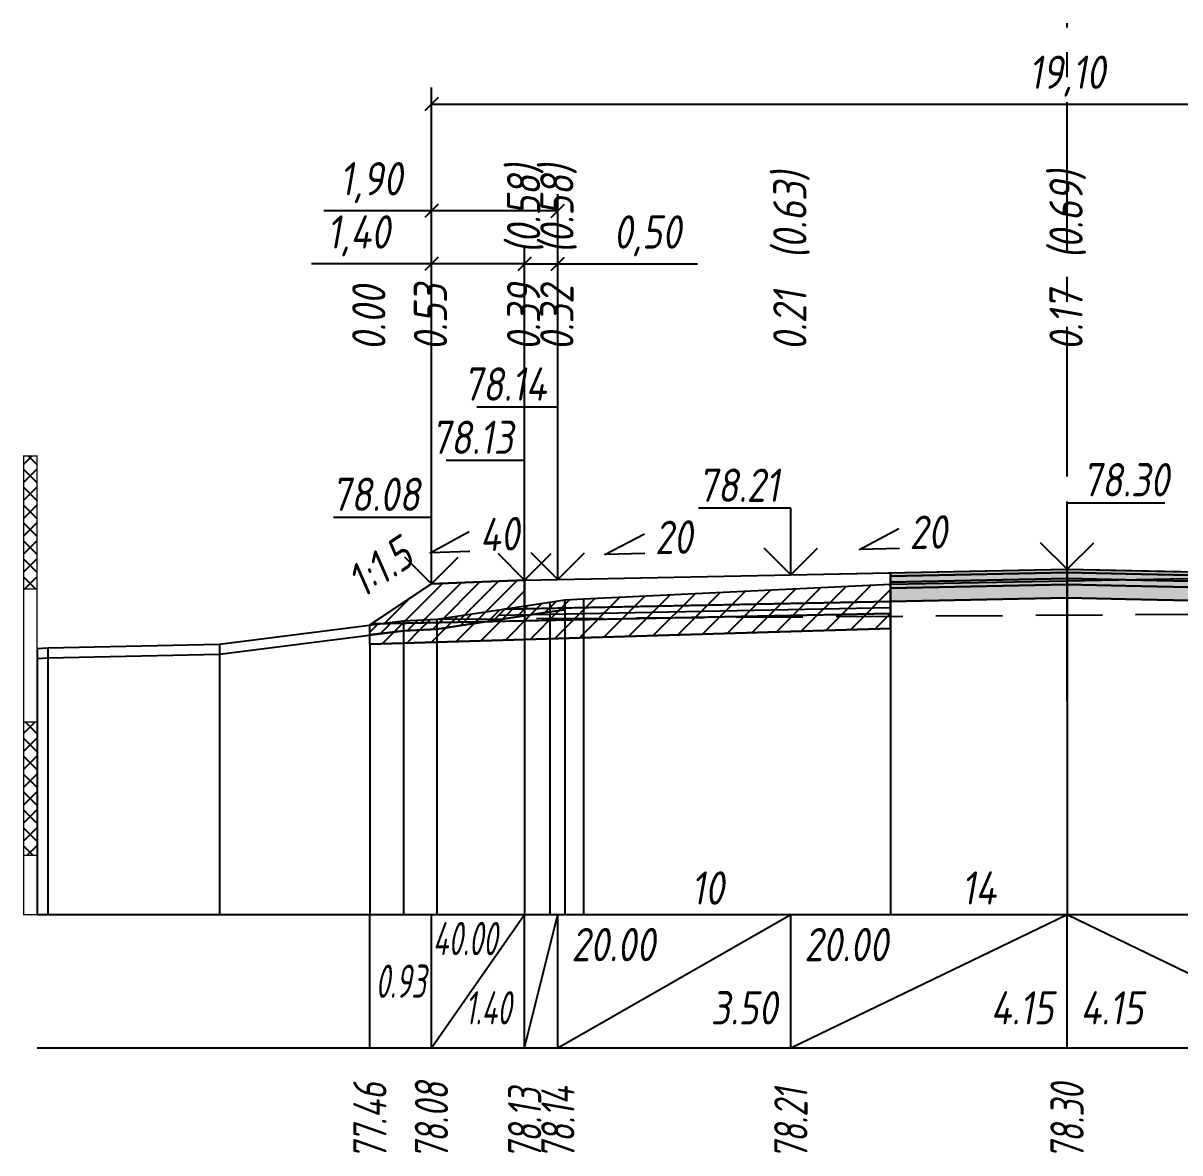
# Model space of a CAD drawing. Extents: x -717 to 1451, y -133302 to 233.
# Drawn here: x 78.9 to 165.9, y -19318.9 to -19234 of the extents above; entities that cross this region are included whole.
import ezdxf
from ezdxf.enums import TextEntityAlignment as Align

# ---------------------------------------------------------------- set-up
doc = ezdxf.new("R2010")
doc.units = 0
doc.linetypes.add('осевая2', pattern=[1.125, 0.75, -0.125, 0.125, -0.125])
doc.linetypes.add('штриховая', pattern=[0.75, 0.5, -0.25])
for name, color, linetype in [('Интерполированный поперечник', 2, 'Continuous'), ('Код_514', 1, 'Continuous'), ('Контур_0', 7, 'Continuous'), ('Контур_2521', 7, 'Continuous'), ('Контур_2564', 7, 'Continuous'), ('Контур_2660', 7, 'Continuous'), ('Контур_2665', 7, 'Continuous'), ('Контур_400', 7, 'Continuous'), ('Контур_508', 7, 'Continuous'), ('Контур_512', 7, 'Continuous'), ('Контур_513', 7, 'Continuous'), ('Контур_818', 7, 'Continuous'), ('Красный поперечник', 1, 'Continuous'), ('Линейка абсолютных высот', 7, 'Continuous'), ('Объём_2501', 7, 'Continuous'), ('Объём_2564', 7, 'Continuous'), ('Объём_2650', 7, 'Continuous'), ('Объём_2660', 7, 'Continuous'), ('Объём_2661', 7, 'Continuous'), ('Объём_2665', 7, 'Continuous'), ('Объём_2666', 7, 'Continuous'), ('Объём_2667', 7, 'Continuous'), ('Объём_2668', 7, 'Continuous'), ('Объём_2669', 7, 'Continuous'), ('Объём_2675', 7, 'Continuous'), ('Объём_2753', 7, 'Continuous'), ('Ось', 1, 'осевая2'), ('Откосы', 7, 'Continuous'), ('Отметки покрытия', 7, 'Continuous'), ('Рабочие отметки', 7, 'Continuous'), ('Рабочие отметки доп.', 7, 'Continuous'), ('Слои выравнивания', 7, 'Continuous'), ('Таблица', 7, 'Continuous'), ('Уклоны проезжей части', 7, 'Continuous'), ('Черный поперечник', 3, 'Continuous')]:
    doc.layers.add(name, color=color, linetype=linetype)
for name, color, linetype, true_color in [('Контур_2540', 2, 'Continuous', 0xffff00), ('Контур_2560', 2, 'Continuous', 0xffff00), ('Контур_2561', 7, 'Continuous', 0xff8040), ('Контур_2562', 3, 'Continuous', 0x00ff00), ('Контур_2563', 7, 'Continuous', 0xff8000), ('Контур_2570', 7, 'Continuous', 0x80ff00), ('Контур_2725', 7, 'Continuous', 0x323232), ('Контур_2736', 4, 'Continuous', 0x00ffff), ('Контур_2737', 4, 'Continuous', 0x00ffff), ('Контур_2738', 4, 'Continuous', 0x00ffff), ('Контур_2739', 4, 'Continuous', 0x00ffff), ('Контур_2741', 4, 'Continuous', 0x00ffff), ('Контур_2742', 4, 'Continuous', 0x00ffff), ('Контур_2743', 4, 'Continuous', 0x00ffff), ('Контур_2744', 7, 'Continuous', 0xa4ffff), ('Контур_2745', 7, 'Continuous', 0xa4ffff), ('Контур_2747', 4, 'Continuous', 0x00ffff), ('Контур_2748', 4, 'Continuous', 0x00ffff), ('Контур_2749', 4, 'Continuous', 0x00ffff), ('Контур_2750', 4, 'Continuous', 0x00ffff), ('Контур_2751', 4, 'Continuous', 0x00ffff), ('Контур_2752', 4, 'Continuous', 0x00ffff), ('Контур_2760', 7, 'Continuous', 0x323232), ('Контур_2761', 7, 'Continuous', 0x323232), ('Контур_2762', 7, 'Continuous', 0x323232), ('Контур_2763', 7, 'Continuous', 0x323232), ('Контур_402', 7, 'Continuous', 0xff6464), ('Контур_703', 4, 'Continuous', 0x00ffff), ('Контур_705', 4, 'Continuous', 0x00ffff), ('Контур_707', 4, 'Continuous', 0x00ffff), ('Контур_720', 131, 'Continuous', 0xaaffff), ('Объём_2500', 7, 'Continuous', 0xc0c0c0), ('Объём_2520', 7, 'Continuous', 0x80ffff), ('Объём_2540', 2, 'Continuous', 0xffff00), ('Объём_2560', 2, 'Continuous', 0xffff00), ('Объём_2561', 7, 'Continuous', 0xff8040), ('Объём_2562', 3, 'Continuous', 0x00ff00), ('Объём_2563', 7, 'Continuous', 0xff8000), ('Объём_2570', 7, 'Continuous', 0x80ff00), ('Объём_2600', 7, 'Continuous', 0x808000), ('Объём_2746', 2, 'Continuous', 0xffff00)]:
    doc.layers.add(name, color=color, linetype=linetype, true_color=true_color)
doc.styles.get("Standard").update_dxf_attribs({"font": 'txt', "height": 2.5})
doc.styles.add('М', font='romand.shx', dxfattribs={"width": 0.8, "oblique": 10, "height": 2.5})
doc.dimstyles.new('ISO-25', dxfattribs={"dimtxt": 2.5, "dimasz": 2.5, "dimexe": 1.25, "dimexo": 0.625, "dimtad": 1, "dimtxsty": 'Standard', "dimcen": 2.5, "dimadec": 0, "dimazin": 0, "dimtfac": 1, "dimtmove": 0, "dimatfit": 3, "dimfxl": 1, "dimarcsym": 0})

# ---------------------------------------------------------------- blocks, each defined once
blk = doc.blocks.new('_Oblique')
at = {"color": 0, "linetype": 'ByBlock', "lineweight": -2}
blk.add_line((-0.5, -0.5), (0.5, 0.5), dxfattribs=at)
blk = doc.blocks.new('*D458')
at = {"color": 0, "lineweight": -2, "transparency": 16777216}
for p, q in [((109.628, -19275.592), (109.628, -19250.872)), ((116.628, -19275.312), (116.628, -19250.872)), ((109.628, -19252.122), (100.609, -19252.122)), ((116.628, -19252.122), (109.628, -19252.122))]:
    blk.add_line(p, q, dxfattribs=at)
at = {"layer": 'Defpoints', "color": 0, "transparency": 16777216}
for p in [(116.628, -19252.122), (109.628, -19276.217), (116.628, -19275.937)]:
    blk.add_point(p, dxfattribs=at)
at = {"color": 0, "lineweight": -2, "transparency": 16777216, "rotation": 180}
blk.add_blockref('_Oblique', (109.628, -19252.122), dxfattribs=at)
at = {"color": 0, "lineweight": -2, "transparency": 16777216}
blk.add_blockref('_Oblique', (116.628, -19252.122), dxfattribs=at)
at = {"color": 0, "transparency": 16777216, "insert": (104.149, -19250.009), "char_height": 2.5, "width": 8.75, "attachment_point": 5, "style": 'М'}
blk.add_mtext('1,40', dxfattribs=at)
blk = doc.blocks.new('*D460')
at = {"color": 0, "lineweight": -2, "transparency": 16777216}
for p, q in [((116.628, -19275.312), (116.628, -19250.872)), ((119.128, -19275.262), (119.128, -19250.872)), ((116.628, -19252.122), (119.128, -19252.122)), ((119.128, -19252.122), (129.613, -19252.122))]:
    blk.add_line(p, q, dxfattribs=at)
at = {"layer": 'Defpoints', "color": 0, "transparency": 16777216}
for p in [(119.128, -19252.122), (116.628, -19275.937), (119.128, -19275.887)]:
    blk.add_point(p, dxfattribs=at)
at = {"color": 0, "lineweight": -2, "transparency": 16777216, "rotation": 180}
blk.add_blockref('_Oblique', (116.628, -19252.122), dxfattribs=at)
at = {"color": 0, "lineweight": -2, "transparency": 16777216}
blk.add_blockref('_Oblique', (119.128, -19252.122), dxfattribs=at)
at = {"color": 0, "transparency": 16777216, "insert": (125.852, -19250.009), "char_height": 2.5, "width": 9.16667, "attachment_point": 5, "style": 'М'}
blk.add_mtext('0,50', dxfattribs=at)
blk = doc.blocks.new('*D463')
at = {"color": 0, "lineweight": -2, "transparency": 16777216}
for p, q in [((109.628, -19275.592), (109.628, -19246.872)), ((119.128, -19275.262), (119.128, -19246.872)), ((109.628, -19248.122), (101.547, -19248.122)), ((119.128, -19248.122), (109.628, -19248.122))]:
    blk.add_line(p, q, dxfattribs=at)
at = {"layer": 'Defpoints', "color": 0, "transparency": 16777216}
for p in [(119.128, -19248.122), (109.628, -19276.217), (119.128, -19275.887)]:
    blk.add_point(p, dxfattribs=at)
at = {"color": 0, "lineweight": -2, "transparency": 16777216, "rotation": 180}
blk.add_blockref('_Oblique', (109.628, -19248.122), dxfattribs=at)
at = {"color": 0, "lineweight": -2, "transparency": 16777216}
blk.add_blockref('_Oblique', (119.128, -19248.122), dxfattribs=at)
at = {"color": 0, "transparency": 16777216, "insert": (105.088, -19246.009), "char_height": 2.5, "width": 8.75, "attachment_point": 5, "style": 'М'}
blk.add_mtext('1,90', dxfattribs=at)
blk = doc.blocks.new('*D464')
at = {"color": 0, "lineweight": -2, "transparency": 16777216}
for p, q in [((109.628, -19275.592), (109.628, -19238.872)), ((205.128, -19275.592), (205.128, -19238.872)), ((109.628, -19240.122), (205.128, -19240.122))]:
    blk.add_line(p, q, dxfattribs=at)
at = {"layer": 'Defpoints', "color": 0, "transparency": 16777216}
for p in [(205.128, -19240.122), (109.628, -19276.217), (205.128, -19276.217)]:
    blk.add_point(p, dxfattribs=at)
at = {"color": 0, "lineweight": -2, "transparency": 16777216, "rotation": 180}
blk.add_blockref('_Oblique', (109.628, -19240.122), dxfattribs=at)
at = {"color": 0, "lineweight": -2, "transparency": 16777216}
blk.add_blockref('_Oblique', (205.128, -19240.122), dxfattribs=at)
at = {"color": 0, "transparency": 16777216, "insert": (157.378, -19238.009), "char_height": 2.5, "width": 10.41667, "attachment_point": 5, "style": 'М'}
blk.add_mtext('19,10', dxfattribs=at)

msp = doc.modelspace()

# ---------------------------------------------------------------- hatches: boundary and pattern name
at = {"layer": 'Линейка абсолютных высот'}
h = msp.add_hatch(dxfattribs=at)
h.set_pattern_fill('ANSI37', scale=0.30000001, style=0)
h.paths.add_polyline_path([(80, -19276.54), (80, -19266.54), (79, -19266.54), (79, -19276.54)])
h = msp.add_hatch(dxfattribs=at)
h.set_pattern_fill('ANSI37', scale=0.30000001, style=0)
h.paths.add_polyline_path([(80, -19296.54), (80, -19286.54), (79, -19286.54), (79, -19296.54)])
at = {"layer": 'Объём_2563'}
h = msp.add_hatch(dxfattribs=at)
h.set_pattern_fill('ANSI31', color=256, scale=0.3)
h.paths.add_polyline_path([(109.628, -19276.155), (116.628, -19275.875), (116.628, -19278.025), (115.128, -19278.055), (114.21, -19278.973), (105.128, -19279.155)])
at = {"layer": 'Объём_2570'}
h = msp.add_hatch(dxfattribs=at)
h.set_pattern_fill('ANSI31', color=256, scale=0.2)
h.paths.add_polyline_path([(119.653, -19278.105), (118.525, -19278.266), (110.028, -19279.56), (107.513, -19279.669), (105, -19279.99), (105, -19279.24), (107.513, -19278.919), (110.028, -19278.81), (118.525, -19277.516), (119.653, -19277.355)])
at = {"layer": 'Объём_2600'}
h = msp.add_hatch(dxfattribs=at)
h.set_pattern_fill('ANSI31', color=6, scale=0.4)
h.paths.add_polyline_path([(110.028, -19279.56), (118.525, -19278.266), (119.653, -19278.105), (119.653, -19277.355), (121.042, -19277.268), (144.122, -19276.182), (144.122, -19279.507), (105, -19280.681), (105, -19279.99), (107.513, -19279.669)])
at = {"layer": 'Слои выравнивания'}
for color, points in [(2, [(144.122, -19275.325), (157.378, -19275.06), (157.378, -19275.31), (144.122, -19275.575)]), (3, [(144.122, -19275.575), (157.378, -19275.31), (157.378, -19275.76), (144.122, -19276.025)]), (2, [(157.378, -19275.06), (161.797, -19275.148), (167.693, -19275.266), (169.135, -19275.295), (170.522, -19275.323), (178.128, -19275.475), (192.535, -19275.763), (193.503, -19275.782), (193.503, -19276.032), (192.535, -19276.013), (178.128, -19275.725), (170.522, -19275.573), (169.135, -19275.545), (167.693, -19275.516), (161.797, -19275.398), (157.378, -19275.31)]), (3, [(157.378, -19275.31), (161.797, -19275.398), (167.693, -19275.516), (169.135, -19275.545), (170.522, -19275.573), (178.128, -19275.725), (192.535, -19276.013), (193.503, -19276.032), (193.503, -19276.482), (192.535, -19276.463), (178.128, -19276.175), (170.522, -19276.023), (169.135, -19275.995), (167.693, -19275.966), (161.797, -19275.848), (157.378, -19275.76)]), (4, [(144.122, -19276.025), (157.378, -19275.76), (157.378, -19276.21), (144.122, -19276.475)]), (5, [(144.122, -19276.475), (157.378, -19276.21), (157.378, -19277.21), (144.122, -19277.475)]), (4, [(157.378, -19275.76), (161.797, -19275.848), (167.693, -19275.966), (169.135, -19275.995), (170.522, -19276.023), (178.128, -19276.175), (192.535, -19276.463), (193.503, -19276.482), (193.503, -19276.932), (192.535, -19276.913), (178.128, -19276.625), (170.522, -19276.473), (169.135, -19276.445), (167.693, -19276.416), (161.797, -19276.298), (157.378, -19276.21)]), (5, [(157.378, -19276.21), (161.797, -19276.298), (167.693, -19276.416), (169.135, -19276.445), (170.522, -19276.473), (178.128, -19276.625), (192.535, -19276.913), (193.503, -19276.932), (193.503, -19277.932), (192.535, -19277.913), (178.128, -19277.625), (170.522, -19277.473), (169.135, -19277.445), (167.693, -19277.416), (161.797, -19277.298), (157.378, -19277.21)])]:
    msp.add_hatch(color=color, dxfattribs=at).paths.add_polyline_path(points)

# ---------------------------------------------------------------- linework, layer by layer
at = {"layer": 'Интерполированный поперечник', "linetype": 'штриховая', "ltscale": 10, "flags": 128}
msp.add_lwpolyline([(110.028, -19278.81), (222.889, -19278.051)], dxfattribs=at)
at = {"layer": 'Код_514'}
for p, q in [((105, -19311), (105, -19301)), ((109.628, -19311), (109.628, -19301)), ((109.628, -19311), (116.628, -19301)), ((116.628, -19311), (116.628, -19301)), ((116.628, -19311), (119.128, -19301)), ((119.128, -19311), (119.128, -19301)), ((119.128, -19311), (136.628, -19301)), ((136.628, -19311), (136.628, -19301)), ((136.628, -19311), (157.378, -19301)), ((157.378, -19311), (157.378, -19301)), ((157.378, -19301), (178.128, -19311))]:
    msp.add_line(p, q, dxfattribs=at)
at = {"layer": 'Контур_0', "flags": 128}
for points in [[(116.628, -19275.875), (144.122, -19275.325), (144.122, -19277.475), (116.628, -19278.025), (116.628, -19275.875), (116.628, -19275.875)], [(109.628, -19276.155), (105, -19279.24), (105, -19279.24), (105, -19279.24), (105, -19279.24), (105, -19279.24), (105, -19279.24), (105, -19279.24), (105, -19279.24), (105, -19279.24), (105, -19279.24), (105, -19279.24), (105, -19279.24), (105, -19279.24), (105, -19279.24), (105, -19279.24)], [(109.628, -19276.155), (105, -19279.24), (105, -19279.24), (105, -19279.24), (105, -19279.24), (105, -19279.24), (105, -19279.24), (105, -19279.24), (105, -19279.24), (105, -19279.24), (105, -19279.24), (105, -19279.24), (105, -19279.24), (105, -19279.24), (105, -19279.24), (105, -19279.24), (105, -19279.24), (105, -19279.24), (105, -19279.24), (105, -19279.24), (105, -19279.24), (105, -19279.24), (105, -19279.24), (105, -19279.24), (105, -19279.24), (105, -19279.24), (105, -19279.24), (105, -19279.24), (105, -19279.24), (105, -19279.24)], [(105.128, -19279.155), (114.21, -19278.973), (115.128, -19278.055), (116.628, -19278.025)], [(115.128, -19278.055), (144.122, -19277.475), (144.122, -19278.375), (114.21, -19278.973), (115.128, -19278.055), (115.128, -19278.055)]]:
    msp.add_lwpolyline(points, dxfattribs=at)
at = {"layer": 'Контур_2521', "color": 250, "flags": 128}
msp.add_lwpolyline([(114.669, -19278.514), (144.122, -19277.925)], dxfattribs=at)
at = {"layer": 'Контур_2540', "flags": 128}
msp.add_lwpolyline([(105.128, -19279.155), (144.122, -19278.375), (144.122, -19279.507), (105, -19280.681), (105, -19279.24), (105.128, -19279.155), (105.128, -19279.155)], dxfattribs=at)
at = {"layer": 'Контур_2560', "flags": 128}
msp.add_lwpolyline([(109.628, -19276.155), (109.628, -19276.155), (109.628, -19276.155), (116.628, -19275.875)], dxfattribs=at)
at = {"layer": 'Контур_2561', "flags": 128}
msp.add_lwpolyline([(116.628, -19275.875), (116.628, -19275.875), (109.628, -19276.155), (109.628, -19276.155), (116.628, -19275.875)], dxfattribs=at)
at = {"layer": 'Контур_2562', "flags": 128}
msp.add_lwpolyline([(109.628, -19276.155), (109.628, -19276.155), (109.628, -19276.155), (109.628, -19276.155), (109.628, -19276.155)], dxfattribs=at)
at = {"layer": 'Контур_2563', "flags": 128}
msp.add_lwpolyline([(109.628, -19276.155), (116.628, -19275.875), (116.628, -19278.025), (115.128, -19278.055), (114.21, -19278.973), (105.128, -19279.155), (109.628, -19276.155), (109.628, -19276.155)], dxfattribs=at)
at = {"layer": 'Контур_2564', "flags": 128}
msp.add_lwpolyline([(109.628, -19276.155), (116.628, -19275.875)], dxfattribs=at)
at = {"layer": 'Контур_2570', "flags": 128}
msp.add_lwpolyline([(80, -19281.75), (80.797, -19281.714), (93.7, -19281.433), (107.513, -19279.669), (110.028, -19279.56), (110.028, -19279.56), (118.525, -19278.266), (119.653, -19278.105), (119.653, -19277.355), (121.042, -19277.268), (144.122, -19276.182), (157.378, -19275.932), (167.693, -19275.737)], dxfattribs=at)
at = {"layer": 'Контур_2660', "flags": 128}
msp.add_lwpolyline([(105, -19280.681), (144.122, -19279.507)], dxfattribs=at)
at = {"layer": 'Контур_2665', "flags": 128}
msp.add_lwpolyline([(109.628, -19276.155), (109.628, -19276.155)], dxfattribs=at)
at = {"layer": 'Контур_2725', "flags": 128}
msp.add_lwpolyline([(144.122, -19277.475), (157.378, -19277.21), (161.797, -19277.298), (167.693, -19277.416), (169.135, -19277.445), (170.522, -19277.473), (178.128, -19277.625), (192.535, -19277.913), (193.503, -19277.932)], dxfattribs=at)
at = {"layer": 'Контур_2736', "flags": 128}
msp.add_lwpolyline([(109.628, -19276.155), (105, -19279.24)], dxfattribs=at)
at = {"layer": 'Контур_2737', "flags": 128}
msp.add_lwpolyline([(105, -19279.24), (105, -19279.24)], dxfattribs=at)
at = {"layer": 'Контур_2738', "flags": 128}
msp.add_lwpolyline([(105, -19279.24), (105, -19279.24)], dxfattribs=at)
at = {"layer": 'Контур_2739', "flags": 128}
msp.add_lwpolyline([(105, -19279.24), (105, -19279.24)], dxfattribs=at)
at = {"layer": 'Контур_2741', "flags": 128}
msp.add_lwpolyline([(105, -19279.24), (105, -19279.24)], dxfattribs=at)
at = {"layer": 'Контур_2742', "flags": 128}
msp.add_lwpolyline([(105, -19279.24), (105, -19279.24)], dxfattribs=at)
at = {"layer": 'Контур_2743', "flags": 128}
msp.add_lwpolyline([(105, -19279.24), (105, -19279.24)], dxfattribs=at)
at = {"layer": 'Контур_2744', "flags": 128}
msp.add_lwpolyline([(105, -19279.24), (105, -19279.24)], dxfattribs=at)
msp.add_lwpolyline([(105, -19279.24), (105, -19279.24)], dxfattribs=at)
msp.add_lwpolyline([(105, -19279.24), (105, -19279.24)], dxfattribs=at)
msp.add_lwpolyline([(105, -19279.24), (105, -19279.24)], dxfattribs=at)
msp.add_lwpolyline([(105, -19279.24), (105, -19279.24)], dxfattribs=at)
msp.add_lwpolyline([(105, -19279.24), (105, -19279.24)], dxfattribs=at)
at = {"layer": 'Контур_2745', "flags": 128}
msp.add_lwpolyline([(105, -19279.24), (105, -19279.24)], dxfattribs=at)
msp.add_lwpolyline([(105, -19279.24), (105, -19279.24)], dxfattribs=at)
msp.add_lwpolyline([(105, -19279.24), (105, -19279.24)], dxfattribs=at)
msp.add_lwpolyline([(105, -19279.24), (105, -19279.24)], dxfattribs=at)
msp.add_lwpolyline([(105, -19279.24), (105, -19279.24)], dxfattribs=at)
msp.add_lwpolyline([(105, -19279.24), (105, -19279.24)], dxfattribs=at)
at = {"layer": 'Контур_2747', "flags": 128}
msp.add_lwpolyline([(105, -19279.24), (105, -19279.24)], dxfattribs=at)
at = {"layer": 'Контур_2748', "flags": 128}
msp.add_lwpolyline([(105, -19279.24), (105, -19279.24)], dxfattribs=at)
at = {"layer": 'Контур_2749', "flags": 128}
msp.add_lwpolyline([(105, -19279.24), (105, -19279.24)], dxfattribs=at)
at = {"layer": 'Контур_2750', "flags": 128}
msp.add_lwpolyline([(105, -19279.24), (105, -19279.24)], dxfattribs=at)
at = {"layer": 'Контур_2751', "flags": 128}
msp.add_lwpolyline([(105, -19279.24), (105, -19279.24)], dxfattribs=at)
at = {"layer": 'Контур_2752', "flags": 128}
msp.add_lwpolyline([(105, -19279.24), (105, -19279.24)], dxfattribs=at)
at = {"layer": 'Контур_2760', "flags": 128}
msp.add_lwpolyline([(144.122, -19275.325), (157.378, -19275.06), (161.797, -19275.148), (167.693, -19275.266), (169.135, -19275.295), (170.522, -19275.323), (178.128, -19275.475), (192.535, -19275.763), (193.503, -19275.782)], dxfattribs=at)
at = {"layer": 'Контур_2761', "flags": 128}
msp.add_lwpolyline([(144.122, -19275.575), (157.378, -19275.31), (161.797, -19275.398), (167.693, -19275.516), (169.135, -19275.545), (170.522, -19275.573), (178.128, -19275.725), (192.535, -19276.013), (193.503, -19276.032)], dxfattribs=at)
at = {"layer": 'Контур_2762', "flags": 128}
msp.add_lwpolyline([(144.122, -19276.025), (157.378, -19275.76), (161.797, -19275.848), (167.693, -19275.966), (169.135, -19275.995), (170.522, -19276.023), (178.128, -19276.175), (192.535, -19276.463), (193.503, -19276.482)], dxfattribs=at)
at = {"layer": 'Контур_2763', "flags": 128}
msp.add_lwpolyline([(144.122, -19276.475), (157.378, -19276.21), (161.797, -19276.298), (167.693, -19276.416), (169.135, -19276.445), (170.522, -19276.473), (178.128, -19276.625), (192.535, -19276.913), (193.503, -19276.932)], dxfattribs=at)
at = {"layer": 'Контур_400', "flags": 128}
for points in [[(116.628, -19275.875), (119.128, -19275.825), (119.128, -19275.825), (119.128, -19275.825), (119.128, -19275.825), (119.128, -19275.825), (119.128, -19275.825), (136.628, -19275.475), (157.378, -19275.06)], [(157.378, -19275.06), (178.128, -19275.475), (195.628, -19275.825), (195.628, -19275.825), (195.628, -19275.825), (195.628, -19275.825), (195.628, -19275.825), (195.628, -19275.825), (198.128, -19275.875)]]:
    msp.add_lwpolyline(points, dxfattribs=at)
at = {"layer": 'Контур_402', "flags": 128}
msp.add_lwpolyline([(105, -19280.681), (144.122, -19279.507), (144.122, -19277.475), (157.378, -19277.21), (193.503, -19277.932), (193.503, -19280.193), (212.019, -19280.749)], dxfattribs=at)
at = {"layer": 'Контур_508', "flags": 128}
msp.add_lwpolyline([(105, -19280.681), (144.122, -19279.507), (144.122, -19277.475), (157.378, -19277.21), (193.503, -19277.932), (193.503, -19280.193), (212.019, -19280.749), (212.019, -19279.81), (212.611, -19279.81), (215.171, -19278.103)], dxfattribs=at)
at = {"layer": 'Контур_512', "flags": 128}
msp.add_lwpolyline([(105, -19280.681), (144.122, -19279.507)], dxfattribs=at)
at = {"layer": 'Контур_513', "flags": 128}
msp.add_lwpolyline([(105, -19280.681), (144.122, -19279.507), (144.122, -19277.475), (157.378, -19277.21), (193.503, -19277.932), (193.503, -19280.193), (212.019, -19280.749), (212.019, -19279.81), (212.611, -19279.81), (215.171, -19278.103)], dxfattribs=at)
at = {"layer": 'Контур_703', "flags": 128}
for points in [[(109.628, -19276.155), (105, -19279.24)], [(105, -19279.24), (105, -19279.24)]]:
    msp.add_lwpolyline(points, dxfattribs=at)
at = {"layer": 'Контур_705', "flags": 128}
msp.add_lwpolyline([(105, -19279.24), (105, -19279.24)], dxfattribs=at)
at = {"layer": 'Контур_707', "flags": 128}
msp.add_lwpolyline([(105, -19279.24), (105, -19279.24)], dxfattribs=at)
at = {"layer": 'Контур_720', "flags": 128}
msp.add_lwpolyline([(105, -19279.24), (105, -19279.24)], dxfattribs=at)
at = {"layer": 'Контур_818', "flags": 128}
msp.add_lwpolyline([(105, -19279.99), (107.513, -19279.669), (110.028, -19279.56), (110.028, -19279.56), (118.525, -19278.266), (119.653, -19278.105), (119.653, -19277.355), (121.042, -19277.268), (144.122, -19276.182), (157.378, -19275.932), (167.693, -19275.737), (169.135, -19275.712), (170.522, -19275.74), (193.503, -19276.025), (194.82, -19276.11), (215.086, -19277.358), (215.086, -19278.108), (215.171, -19278.114)], dxfattribs=at)
at = {"layer": 'Красный поперечник'}
for p, q in [((119.128, -19275.825), (136.628, -19275.475)), ((136.628, -19275.475), (157.378, -19275.06)), ((157.378, -19275.06), (178.128, -19275.475)), ((105, -19279.24), (109.628, -19276.155)), ((109.628, -19276.155), (116.628, -19275.875)), ((116.628, -19275.875), (119.128, -19275.825)), ((144.122, -19279.507), (144.122, -19301)), ((105, -19280.681), (105, -19301))]:
    msp.add_line(p, q, dxfattribs=at)
at = {"layer": 'Линейка абсолютных высот', "color": 7, "const_width": 0.1, "flags": 128}
for points in [[(80, -19276.54), (80, -19266.54), (79, -19266.54), (79, -19276.54), (80, -19276.54)], [(80, -19286.54), (80, -19276.54), (79, -19276.54), (79, -19286.54), (80, -19286.54)], [(80, -19296.54), (80, -19286.54), (79, -19286.54), (79, -19296.54), (80, -19296.54)], [(80, -19301), (80, -19296.54), (79, -19296.54), (79, -19301), (80, -19301)]]:
    msp.add_lwpolyline(points, dxfattribs=at)
at = {"layer": 'Объём_2500', "flags": 128}
msp.add_lwpolyline([(116.628, -19275.875), (144.122, -19275.325), (144.122, -19277.475), (116.628, -19278.025), (116.628, -19275.875), (116.628, -19275.875)], dxfattribs=at)
at = {"layer": 'Объём_2501', "flags": 128}
for points in [[(116.628, -19275.875), (119.128, -19275.825), (119.128, -19275.825), (119.128, -19275.825), (119.128, -19275.825), (119.128, -19275.825), (119.128, -19275.825), (136.628, -19275.475), (157.378, -19275.06)], [(157.378, -19275.06), (178.128, -19275.475), (195.628, -19275.825), (195.628, -19275.825), (195.628, -19275.825), (195.628, -19275.825), (195.628, -19275.825), (195.628, -19275.825), (198.128, -19275.875)]]:
    msp.add_lwpolyline(points, dxfattribs=at)
at = {"layer": 'Объём_2520', "color": 250, "flags": 128}
msp.add_lwpolyline([(115.128, -19278.055), (144.122, -19277.475), (144.122, -19278.375), (114.21, -19278.973), (115.128, -19278.055), (115.128, -19278.055)], dxfattribs=at)
at = {"layer": 'Объём_2540', "flags": 128}
msp.add_lwpolyline([(105.128, -19279.155), (144.122, -19278.375), (144.122, -19279.507), (105, -19280.681), (105, -19279.24), (105.128, -19279.155), (105.128, -19279.155)], dxfattribs=at)
at = {"layer": 'Объём_2560', "flags": 128}
msp.add_lwpolyline([(109.628, -19276.155), (109.628, -19276.155), (109.628, -19276.155), (116.628, -19275.875)], dxfattribs=at)
at = {"layer": 'Объём_2561', "flags": 128}
msp.add_lwpolyline([(116.628, -19275.875), (116.628, -19275.875), (109.628, -19276.155), (109.628, -19276.155), (116.628, -19275.875)], dxfattribs=at)
at = {"layer": 'Объём_2562', "flags": 128}
msp.add_lwpolyline([(109.628, -19276.155), (109.628, -19276.155), (109.628, -19276.155), (109.628, -19276.155), (109.628, -19276.155)], dxfattribs=at)
at = {"layer": 'Объём_2563', "color": 250, "flags": 128}
msp.add_lwpolyline([(109.628, -19276.155), (116.628, -19275.875), (116.628, -19278.025), (115.128, -19278.055), (114.21, -19278.973), (105.128, -19279.155), (109.628, -19276.155), (109.628, -19276.155)], dxfattribs=at)
at = {"layer": 'Объём_2564', "flags": 128}
msp.add_lwpolyline([(109.628, -19276.155), (116.628, -19275.875)], dxfattribs=at)
at = {"layer": 'Объём_2570', "flags": 128}
msp.add_lwpolyline([(119.653, -19278.105), (118.525, -19278.266), (110.028, -19279.56), (107.513, -19279.669), (105, -19279.99), (105, -19279.24), (107.513, -19278.919), (110.028, -19278.81), (118.525, -19277.516), (119.653, -19277.355), (119.653, -19278.105), (119.653, -19278.105)], dxfattribs=at)
at = {"layer": 'Объём_2650', "color": 6, "flags": 128}
msp.add_lwpolyline([(110.028, -19279.56), (118.525, -19278.266), (119.653, -19278.105), (119.653, -19277.355), (121.042, -19277.268), (144.122, -19276.182), (144.122, -19279.507), (105, -19280.681), (105, -19279.99), (107.513, -19279.669), (110.028, -19279.56), (110.028, -19279.56)], dxfattribs=at)
at = {"layer": 'Объём_2660', "flags": 128}
msp.add_lwpolyline([(105, -19280.681), (144.122, -19279.507)], dxfattribs=at)
at = {"layer": 'Объём_2661', "flags": 128}
msp.add_lwpolyline([(109.628, -19276.155), (105, -19279.24)], dxfattribs=at)
at = {"layer": 'Объём_2665', "flags": 128}
msp.add_lwpolyline([(109.628, -19276.155), (109.628, -19276.155)], dxfattribs=at)
at = {"layer": 'Объём_2666', "flags": 128}
msp.add_lwpolyline([(109.628, -19276.155), (105, -19279.24)], dxfattribs=at)
at = {"layer": 'Объём_2667', "flags": 128}
msp.add_lwpolyline([(105, -19279.24), (105, -19279.24)], dxfattribs=at)
msp.add_lwpolyline([(105, -19279.24), (105, -19279.24)], dxfattribs=at)
at = {"layer": 'Объём_2668', "flags": 128}
msp.add_lwpolyline([(105, -19279.24), (105, -19279.24)], dxfattribs=at)
msp.add_lwpolyline([(105, -19279.24), (105, -19279.24)], dxfattribs=at)
at = {"layer": 'Объём_2669', "flags": 128}
msp.add_lwpolyline([(105, -19279.24), (105, -19279.24)], dxfattribs=at)
msp.add_lwpolyline([(105, -19279.24), (105, -19279.24)], dxfattribs=at)
at = {"layer": 'Объём_2675', "flags": 128}
msp.add_lwpolyline([(105, -19279.24), (105, -19279.24)], dxfattribs=at)
msp.add_lwpolyline([(105, -19279.24), (105, -19279.24)], dxfattribs=at)
msp.add_lwpolyline([(105, -19279.24), (105, -19279.24)], dxfattribs=at)
msp.add_lwpolyline([(105, -19279.24), (105, -19279.24)], dxfattribs=at)
msp.add_lwpolyline([(105, -19279.24), (105, -19279.24)], dxfattribs=at)
msp.add_lwpolyline([(105, -19279.24), (105, -19279.24)], dxfattribs=at)
msp.add_lwpolyline([(105, -19279.24), (105, -19279.24)], dxfattribs=at)
msp.add_lwpolyline([(105, -19279.24), (105, -19279.24)], dxfattribs=at)
msp.add_lwpolyline([(105, -19279.24), (105, -19279.24)], dxfattribs=at)
msp.add_lwpolyline([(105, -19279.24), (105, -19279.24)], dxfattribs=at)
msp.add_lwpolyline([(105, -19279.24), (105, -19279.24)], dxfattribs=at)
msp.add_lwpolyline([(105, -19279.24), (105, -19279.24)], dxfattribs=at)
at = {"layer": 'Объём_2746', "flags": 128}
msp.add_lwpolyline([(107.513, -19279.669), (110.028, -19279.56), (118.525, -19278.266), (119.653, -19278.105), (119.653, -19277.355), (121.042, -19277.268), (144.122, -19276.182), (144.122, -19279.507), (105, -19280.681), (105, -19279.99), (107.513, -19279.669), (107.513, -19279.669)], dxfattribs=at)
at = {"layer": 'Объём_2753', "flags": 128}
msp.add_lwpolyline([(144.122, -19275.325), (144.122, -19275.325)], dxfattribs=at)
at = {"layer": 'Ось', "ltscale": 15}
msp.add_line((157.378, -19284.971), (157.378, -19234.031), dxfattribs=at)
at = {"layer": 'Откосы', "color": 1, "flags": 128}
for points in [[(144.777, -19273.5), (141.778, -19273.56), (144.747, -19272.001)], [(112.52, -19273.711), (109.522, -19273.831), (112.46, -19272.212)], [(125.652, -19273.883), (122.653, -19273.943), (125.622, -19272.383)]]:
    msp.add_lwpolyline(points, dxfattribs=at)
at = {"layer": 'Отметки покрытия', "color": 1}
for p, q in [((119.128, -19262.875), (113.028, -19262.875)), ((119.128, -19275.825), (119.128, -19262.875)), ((116.628, -19266.875), (110.728, -19266.875)), ((116.628, -19275.875), (116.628, -19266.875)), ((157.378, -19275.06), (157.378, -19270.06)), ((157.378, -19270.06), (164.728, -19270.06)), ((109.628, -19271.155), (102.278, -19271.155)), ((109.628, -19276.155), (109.628, -19271.155)), ((136.628, -19270.475), (129.678, -19270.475)), ((136.628, -19275.475), (136.628, -19270.475)), ((136.628, -19275.475), (134.628, -19273.475)), ((136.628, -19275.475), (138.628, -19273.475)), ((157.378, -19275.06), (155.378, -19273.06)), ((157.378, -19275.06), (159.378, -19273.06)), ((109.628, -19276.155), (107.628, -19274.155)), ((109.628, -19276.155), (111.628, -19274.155)), ((116.628, -19275.875), (114.628, -19273.875)), ((116.628, -19275.875), (118.628, -19273.875)), ((119.128, -19275.825), (117.128, -19273.825)), ((119.128, -19275.825), (121.128, -19273.825))]:
    msp.add_line(p, q, dxfattribs=at)
at = {"layer": 'Слои выравнивания'}
for p, q in [((144.122, -19275.325), (144.122, -19301)), ((157.378, -19275.06), (157.378, -19301)), ((116.628, -19275.875), (116.628, -19301))]:
    msp.add_line(p, q, dxfattribs=at)
at = {"layer": 'Слои выравнивания', "color": 2, "flags": 128}
for points in [[(144.122, -19275.325), (157.378, -19275.06), (157.378, -19275.31), (144.122, -19275.575)], [(157.378, -19275.06), (161.797, -19275.148), (167.693, -19275.266), (169.135, -19275.295), (170.522, -19275.323), (178.128, -19275.475), (192.535, -19275.763), (193.503, -19275.782), (193.503, -19276.032), (192.535, -19276.013), (178.128, -19275.725), (170.522, -19275.573), (169.135, -19275.545), (167.693, -19275.516), (161.797, -19275.398), (157.378, -19275.31)]]:
    msp.add_lwpolyline(points, close=True, dxfattribs=at)
at = {"layer": 'Слои выравнивания', "color": 3, "flags": 128}
for points in [[(144.122, -19275.575), (157.378, -19275.31), (157.378, -19275.76), (144.122, -19276.025)], [(157.378, -19275.31), (161.797, -19275.398), (167.693, -19275.516), (169.135, -19275.545), (170.522, -19275.573), (178.128, -19275.725), (192.535, -19276.013), (193.503, -19276.032), (193.503, -19276.482), (192.535, -19276.463), (178.128, -19276.175), (170.522, -19276.023), (169.135, -19275.995), (167.693, -19275.966), (161.797, -19275.848), (157.378, -19275.76)]]:
    msp.add_lwpolyline(points, close=True, dxfattribs=at)
at = {"layer": 'Слои выравнивания', "color": 4, "flags": 128}
for points in [[(144.122, -19276.025), (157.378, -19275.76), (157.378, -19276.21), (144.122, -19276.475)], [(157.378, -19275.76), (161.797, -19275.848), (167.693, -19275.966), (169.135, -19275.995), (170.522, -19276.023), (178.128, -19276.175), (192.535, -19276.463), (193.503, -19276.482), (193.503, -19276.932), (192.535, -19276.913), (178.128, -19276.625), (170.522, -19276.473), (169.135, -19276.445), (167.693, -19276.416), (161.797, -19276.298), (157.378, -19276.21)]]:
    msp.add_lwpolyline(points, close=True, dxfattribs=at)
at = {"layer": 'Слои выравнивания', "color": 5, "flags": 128}
for points in [[(144.122, -19276.475), (157.378, -19276.21), (157.378, -19277.21), (144.122, -19277.475)], [(157.378, -19276.21), (161.797, -19276.298), (167.693, -19276.416), (169.135, -19276.445), (170.522, -19276.473), (178.128, -19276.625), (192.535, -19276.913), (193.503, -19276.932), (193.503, -19277.932), (192.535, -19277.913), (178.128, -19277.625), (170.522, -19277.473), (169.135, -19277.445), (167.693, -19277.416), (161.797, -19277.298), (157.378, -19277.21)]]:
    msp.add_lwpolyline(points, close=True, dxfattribs=at)
at = {"layer": 'Таблица'}
for p, q in [((80, -19301), (240.171, -19301)), ((80, -19311), (240.171, -19311))]:
    msp.add_line(p, q, dxfattribs=at)
at = {"layer": 'Черный поперечник', "color": 7}
for p, q in [((144.122, -19276.182), (144.122, -19301)), ((157.378, -19275.932), (157.378, -19301)), ((121.042, -19277.268), (121.042, -19301)), ((118.525, -19277.516), (118.525, -19301)), ((119.653, -19277.355), (119.653, -19301)), ((107.513, -19278.919), (107.513, -19301)), ((110.028, -19278.81), (110.028, -19301)), ((93.7, -19280.683), (93.7, -19301)), ((80, -19281), (80, -19301)), ((80.797, -19280.964), (80.797, -19301))]:
    msp.add_line(p, q, dxfattribs=at)
at = {"layer": 'Черный поперечник', "flags": 128}
msp.add_lwpolyline([(80, -19281), (80.797, -19280.964), (93.7, -19280.683), (107.513, -19278.919), (110.028, -19278.81), (118.525, -19277.516), (119.653, -19277.355), (121.042, -19277.268), (144.122, -19276.182), (157.378, -19275.932), (167.693, -19275.737), (169.135, -19275.712), (170.522, -19275.74), (193.503, -19276.025), (194.82, -19276.11), (215.086, -19277.358), (215.571, -19277.388), (222.889, -19278.051), (228.087, -19277.631), (238.904, -19276.392), (240.171, -19276.323)], dxfattribs=at)

# ---------------------------------------------------------------- texts
at = {"layer": 'Код_514', "style": 'М', "oblique": 10}
for s, width, p in [('40.00', 0.6, (109.724, -19301.548)), ('20.00', 0.8, (120.128, -19302)), ('20.00', 0.8, (137.628, -19302))]:
    msp.add_text(s, height=2.5, dxfattribs=dict(at, width=width)).set_placement(p, align=Align.TOP_LEFT)
at = {"layer": 'Код_514', "style": 'М', "oblique": 10, "width": 0.6}
msp.add_text('0.93', height=2.5, dxfattribs=at).set_placement((107.314, -19306), align=Align.MIDDLE_CENTER)
at = {"layer": 'Код_514', "style": 'М', "oblique": 10}
for s, width, p in [('1.40', 0.6, (115.628, -19310)), ('3.50', 0.8, (135.628, -19310)), ('4.15', 0.8, (156.378, -19310))]:
    msp.add_text(s, height=2.5, dxfattribs=dict(at, width=width)).set_placement(p, align=Align.BOTTOM_RIGHT)
at = {"layer": 'Код_514', "style": 'М', "oblique": 10, "width": 0.8}
msp.add_text('4.15', height=2.5, dxfattribs=at).set_placement((158.378, -19310), align=Align.BOTTOM_LEFT)
at = {"layer": 'Код_514', "style": 'М', "oblique": 10, "width": 0.7}
for s, p in [('77.46', (105, -19319.382)), ('78.08', (109.628, -19319.382)), ('78.30', (157.378, -19319.382)), ('78.13', (116.628, -19319.382)), ('78.14', (119.128, -19319.382)), ('78.21', (136.628, -19319.382))]:
    msp.add_text(s, height=2.5, rotation=90, dxfattribs=at).set_placement(p, align=Align.MIDDLE_LEFT)
at = {"layer": 'Отметки покрытия', "color": 1, "style": 'М', "oblique": 10, "width": 0.8}
for s, p in [('78.14', (118.269, -19263.143)), ('78.13', (115.769, -19267.143)), ('78.21', (135.769, -19270.743)), ('78.08', (108.769, -19271.423))]:
    msp.add_text(s, height=2.5, dxfattribs=at).set_placement(p, align=Align.BOTTOM_RIGHT)
msp.add_text('78.30', height=2.5, dxfattribs=at).set_placement((158.519, -19270.328), align=Align.BOTTOM_LEFT)
at = {"layer": 'Рабочие отметки', "color": 1, "style": 'М', "oblique": 10, "width": 0.8}
for s, p in [('0.00', (104.922, -19258.625)), ('0.53', (109.55, -19258.625)), ('0.39', (116.55, -19258.625)), ('0.32', (119.05, -19258.625)), ('0.21', (136.55, -19258.625)), ('0.17', (157.3, -19258.625))]:
    msp.add_text(s, height=2.5, rotation=90, dxfattribs=at).set_placement(p, align=Align.MIDDLE_LEFT)
at = {"layer": 'Рабочие отметки доп.', "color": 1, "style": 'М', "oblique": 10, "width": 0.8}
for s, p in [('(0.58)', (116.55, -19251.325)), ('(0.58)', (119.05, -19251.325)), ('(0.63)', (136.55, -19251.725)), ('(0.69)', (157.3, -19251.725))]:
    msp.add_text(s, height=2.5, rotation=90, dxfattribs=at).set_placement(p, align=Align.MIDDLE_LEFT)
at = {"layer": 'Слои выравнивания', "style": 'М', "oblique": 10, "width": 0.8}
for s, p in [('10', (130.375, -19301)), ('14', (150.75, -19301))]:
    msp.add_text(s, height=2.5, dxfattribs=at).set_placement(p, align=Align.BOTTOM_CENTER)
at = {"layer": 'Уклоны проезжей части', "color": 1, "style": 'М', "oblique": 10, "width": 0.8}
for s, rotation, p in [('40', 2.29061, (114.824, -19274.427)), ('20', 1.14576, (146.983, -19274.267)), ('20', 1.14576, (127.858, -19274.65)), ('1:1.5', 33.69007, (106.886, -19276.548))]:
    msp.add_text(s, height=2.5, rotation=rotation, dxfattribs=at).set_placement(p, align=Align.BOTTOM_CENTER)

# ---------------------------------------------------------------- dimensions: what is measured, and where the dimension line sits
at = {"color": 5}
dim = msp.add_linear_dim(base=(205.128, -19240.122), p1=(109.628, -19276.217), p2=(205.128, -19276.217), angle=180, dimstyle='ISO-25', override={"dimasz": 1, "dimlfac": 0.2, "dimzin": 0, "dimtxsty": 'М', "dimblk1": 'Oblique', "dimblk2": 'Oblique', "dimsah": 1}, dxfattribs=at)
dim.commit()
dim.dimension.update_dxf_attribs({"geometry": '*D464', "text_midpoint": (157.378, -19238.009)})
for base, p1, p2, picture, middle in [((119.128, -19248.122), (109.628, -19276.217), (119.128, -19275.887), '*D463', (105.088, -19248.122)), ((116.628, -19252.122), (109.628, -19276.217), (116.628, -19275.937), '*D458', (104.149, -19252.122)), ((119.128, -19252.122), (116.628, -19275.937), (119.128, -19275.887), '*D460', (125.852, -19252.122))]:
    dim = msp.add_linear_dim(base=base, p1=p1, p2=p2, angle=180, dimstyle='ISO-25', override={"dimasz": 1, "dimlfac": 0.2, "dimzin": 0, "dimtxsty": 'М', "dimblk1": 'Oblique', "dimblk2": 'Oblique', "dimsah": 1}, dxfattribs=at)
    dim.commit()
    dim.dimension.update_dxf_attribs({"geometry": picture, "text_midpoint": middle, "dimtype": 160})

doc.saveas('drawing.dxf')
